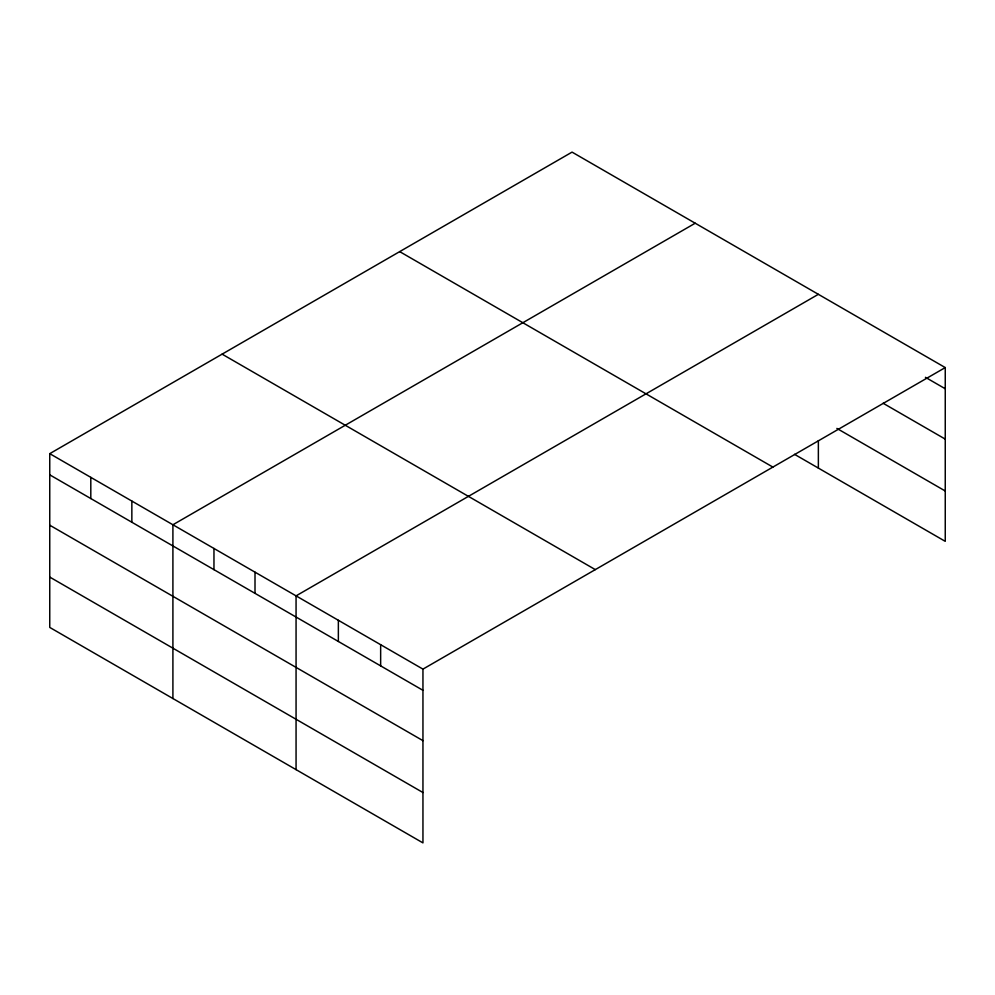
<?xml version="1.0" encoding="UTF-8"?>
<svg xmlns="http://www.w3.org/2000/svg" width="995" height="995" viewBox="0 0 995 995"><rect width="100%" height="100%" fill="white"/><g stroke="black" fill="none" stroke-linecap="round" stroke-linejoin="round"><path stroke-width="1.49" d="M945.25 367.578L572.05 152.111L49.75 453.658L49.75 627.422L422.95 842.889L422.95 669.125L945.25 367.578L945.25 541.342L794.52 454.317M695.207 223.216L172.906 524.763L172.906 698.527M818.363 294.321L296.062 595.868L296.062 769.632M925.425 377.316L945.25 388.759M883.125 403.249L945.25 439.118M836.87 428.41L945.25 490.995M399.691 251.623L772.891 467.09M222.109 354.145L595.308 569.613M49.75 453.658L422.95 669.125M49.75 474.839L422.95 690.306M49.75 525.198L422.95 740.653M49.75 577.075L422.95 792.53M818.363 440.623L818.363 468.085M380.65 644.71L380.65 665.891M338.362 620.283L338.362 641.464M255.006 572.162L255.006 593.343M213.962 548.469L213.962 569.65M131.85 501.057L131.85 522.251M90.806 477.364L90.806 498.545"/></g></svg>
